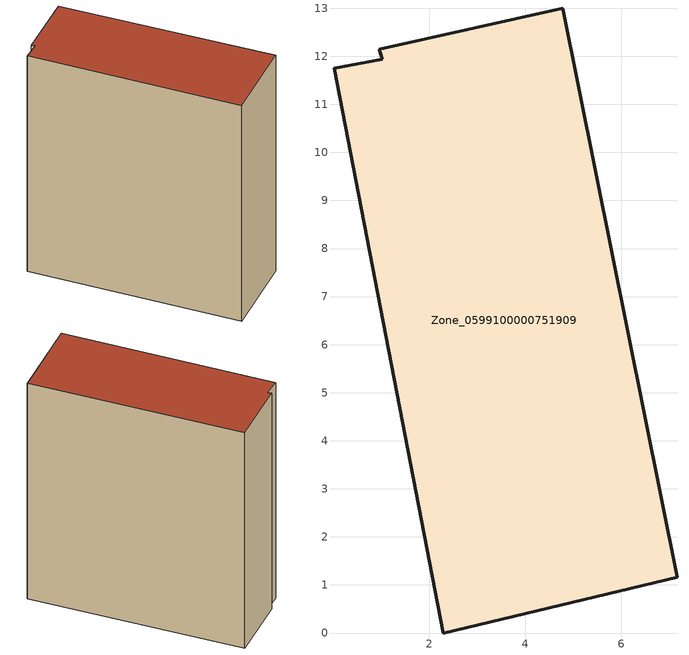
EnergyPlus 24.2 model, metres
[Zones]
Zone_0599100000751909
 floor ground (C_G): 1.03,11.94 0.97,12.14 4.78,13.01 7.16,1.16 2.3,0 0.03,11.75 z0
 wall outside (C_F): 2.3,0 7.16,1.16 4.78,13.01 0.97,12.14 1.03,11.94 0.03,11.75 2.3,0 z0:13.3
 roof outside (C_R): 1.03,11.94 0.03,11.75 2.3,0 7.16,1.16 4.78,13.01 0.97,12.14 z13.3
[BUILDING]
Pand.0599100000751909: North Axis=0; Terrain=City; Loads Convergence Tolerance Value=0.04; Temperature Convergence Tolerance Value=0.4; Solar Distribution=FullExterior; Maximum Number of Warmup Days=25; Minimum Number of Warmup Days=1
[Site:Location]
Rotterdam.The.Hague.AP_ZH_NLD Design_Conditions: Latitude=51.96; Longitude=4.45; Time Zone=1; Elevation=-4.5
[SITE:GROUNDTEMPERATURE:BUILDINGSURFACE]
18, 18, 18, 18, 18, 18, 18, 18, 18, 18, 18, 18
[MATERIAL] Thermal Absorptance=0.9; Solar Absorptance=0.7; Visible Absorptance=0.7
Name | Roughness | Thickness | Conductivity | Density | Specific Heat
G.TI.1946 | MediumSmooth | 0.15 | 1 | 540 | 1210
F.TI.1946 | Rough | 0.3 | 0.857143 | 1920 | 840
R.TI.1946 | MediumRough | 0.2 | 0.1 | 1500 | 1000
[CONSTRUCTION]
C_G: G.TI.1946
C_F: F.TI.1946
C_R: R.TI.1946
[ZONE]
Zone_0599100000751909: Type=1; Multiplier=1; Ceiling Height=Autocalculate; Volume=Autocalculate; Floor Area=autocalculate; Part of Total Floor Area=Yes
[ZONEINFILTRATION:DESIGNFLOWRATE]
Infil_Zone_0599100000751909: Zone or ZoneList or Space or SpaceList=Zone_0599100000751909; Schedule=AlwaysOn; Design Flow Rate Calculation Method=Flow/Area; Flow Rate per Floor Area=0.003; Constant Term Coefficient=1; Temperature Term Coefficient=0; Velocity Term Coefficient=0; Velocity Squared Term Coefficient=0
[HVACTEMPLATE:ZONE:IDEALLOADSAIRSYSTEM]
Zone_0599100000751909: Maximum Heating Supply Air Temperature=50; Minimum Cooling Supply Air Temperature=13; Maximum Heating Supply Air Humidity Ratio=0.0156; Minimum Cooling Supply Air Humidity Ratio=0.0077; Heating Limit=NoLimit; Cooling Limit=NoLimit; Dehumidification Control Type=ConstantSensibleHeatRatio; Cooling Sensible Heat Ratio=0.7; Dehumidification Setpoint=60; Humidification Control Type=None; Humidification Setpoint=30; Outdoor Air Method=None; Outdoor Air Flow Rate per Person=0.00944; Outdoor Air Flow Rate per Zone Floor Area=0; Outdoor Air Flow Rate per Zone=0; Demand Controlled Ventilation Type=None; Outdoor Air Economizer Type=NoEconomizer; Heat Recovery Type=None; Sensible Heat Recovery Effectiveness=0.7; Latent Heat Recovery Effectiveness=0.65
[ZONECONTROL:THERMOSTAT]
ThermostatControl_Zone_0599100000751909: Zone or ZoneList=Zone_0599100000751909; Control Type Schedule=DualSetpointControlType; Control 1=Thermostat_Zone_0599100000751909; Temperature Difference Between Cutout And Setpoint=0
[THERMOSTATSETPOINT:DUALSETPOINT]
Thermostat_Zone_0599100000751909: Heating Setpoint Temperature Schedule=HeatingSetpoint_Zone_0599100000751909; Cooling Setpoint Temperature Schedule=CoolingSetpoint_Zone_0599100000751909
[SCHEDULE:COMPACT]
HeatingSetpoint_Zone_0599100000751909: Through: 12/31, For: AllDays, Until: 24:00, 21
CoolingSetpoint_Zone_0599100000751909: Through: 12/31, For: AllDays, Until: 24:00, 24
DualSetpointControlType: Through: 12/31, For: AllDays, Until: 24:00, 4
AlwaysOn: Through: 12/31, For: AllDays, Until: 24:00, 1
